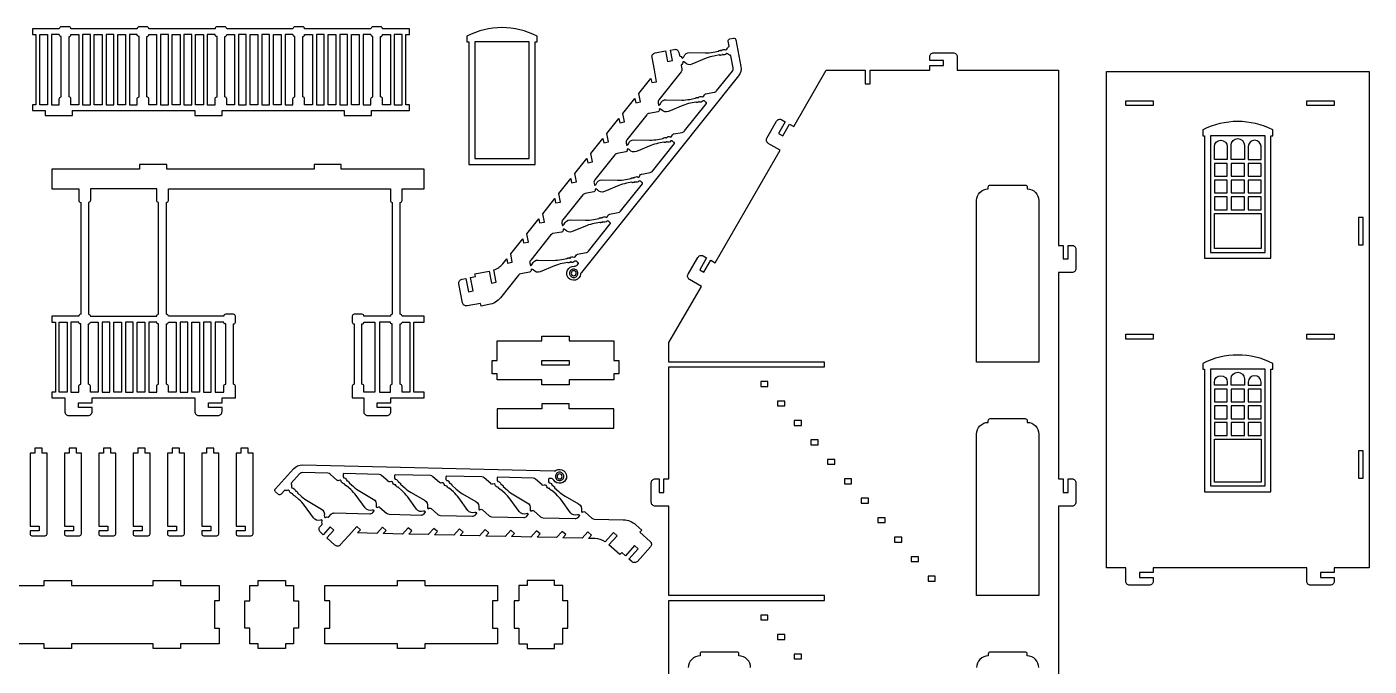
# Model space of a CAD drawing. Extents: x 17 to 190, y -51 to 100.
# Drawn here: x 121.5 to 190.4, y 67.4 to 100.3 of the extents above; entities that cross this region are included whole.
import ezdxf

# ---------------------------------------------------------------- set-up
doc = ezdxf.new("R2010")
doc.units = 0
doc.header["$MEASUREMENT"] = 0
doc.layers.add('LAYER1', color=18, linetype='CONTINUOUS')

msp = doc.modelspace()

# ---------------------------------------------------------------- linework, layer by layer
at = {"layer": 'LAYER1'}
for points in [[(130.133, 95.989), (130.133, 95.739), (131.533, 95.739), (131.533, 95.989), (137.806, 95.989), (137.806, 95.739), (139.206, 95.739), (139.206, 95.989), (141.156, 95.989), (141.156, 96.289), (140.975, 96.289), (140.975, 99.889), (141.156, 99.889), (141.156, 100.189), (139.775, 100.189, 0.414214), (139.675, 100.289), (139.275, 100.289, 0.414214), (139.175, 100.189), (135.775, 100.189, 0.414214), (135.675, 100.289), (135.275, 100.289, 0.414214), (135.175, 100.189), (131.775, 100.189, 0.414214), (131.675, 100.289), (131.275, 100.289, 0.414214), (131.175, 100.189), (127.775, 100.189, 0.414214), (127.675, 100.289), (127.275, 100.289, 0.414214), (127.175, 100.189), (123.775, 100.189, 0.414214), (123.675, 100.289), (123.275, 100.289, 0.414214), (123.175, 100.189), (121.795, 100.189), (121.795, 99.889), (121.975, 99.889), (121.975, 96.289), (121.795, 96.289), (121.795, 95.989), (122.459, 95.989), (122.459, 95.739), (123.859, 95.739), (123.859, 95.989)], [(144.206, 99.517), (144.206, 93.217), (147.606, 93.217), (147.606, 99.517), (147.706, 99.517), (147.706, 99.817, 0.238913), (144.106, 99.817), (144.106, 99.517)], [(123.275, 96.689), (123.275, 99.789, -0.414214), (123.175, 99.889), (122.775, 99.889), (122.775, 96.289), (123.175, 96.289), (123.175, 96.589, -0.414214)], [(123.675, 96.689), (123.675, 99.789, 0.414214), (123.775, 99.889), (124.175, 99.889), (124.175, 96.289), (123.775, 96.289), (123.775, 96.589, 0.414214)], [(127.175, 96.289), (127.175, 96.589, -0.414214), (127.275, 96.689), (127.275, 99.789, -0.414214), (127.175, 99.889), (126.775, 99.889), (126.775, 96.289)], [(127.775, 96.289), (127.775, 96.589, 0.414214), (127.675, 96.689), (127.675, 99.789, 0.414214), (127.775, 99.889), (128.175, 99.889), (128.175, 96.289)], [(131.275, 96.689), (131.275, 99.789, -0.414214), (131.175, 99.889), (130.775, 99.889), (130.775, 96.289), (131.175, 96.289), (131.175, 96.589, -0.414214)], [(131.675, 96.689), (131.675, 99.789, 0.414214), (131.775, 99.889), (132.175, 99.889), (132.175, 96.289), (131.775, 96.289), (131.775, 96.589, 0.414214)], [(135.175, 96.289), (135.175, 96.589, -0.414214), (135.275, 96.689), (135.275, 99.789, -0.414214), (135.175, 99.889), (134.775, 99.889), (134.775, 96.289)], [(135.775, 96.289), (135.775, 96.589, 0.414214), (135.675, 96.689), (135.675, 99.789, 0.414214), (135.775, 99.889), (136.175, 99.889), (136.175, 96.289)], [(139.275, 96.689), (139.275, 99.789, -0.414214), (139.175, 99.889), (138.775, 99.889), (138.775, 96.289), (139.175, 96.289), (139.175, 96.589, -0.414214)], [(139.675, 96.689), (139.675, 99.789, 0.414214), (139.775, 99.889), (140.175, 99.889), (140.175, 96.289), (139.775, 96.289), (139.775, 96.589, 0.414214)], [(145.253, 87.736), (145.369, 87.121), (145.615, 87.167), (145.496, 87.794, 0.140614), (145.946, 88.113), (146.151, 88.369), (146.192, 88.151), (146.438, 88.197), (146.356, 88.627), (146.974, 89.399), (147.015, 89.181), (147.261, 89.227), (147.18, 89.657), (147.797, 90.429), (147.838, 90.211), (148.084, 90.257), (148.003, 90.687), (148.62, 91.459), (148.661, 91.241), (148.907, 91.287), (148.826, 91.716), (149.443, 92.489), (149.484, 92.27), (149.73, 92.317), (149.649, 92.746), (150.266, 93.519), (150.307, 93.3), (150.553, 93.347), (150.472, 93.776), (151.089, 94.549), (151.13, 94.33), (151.376, 94.377), (151.295, 94.806), (151.912, 95.578), (151.953, 95.36), (152.199, 95.407), (152.118, 95.836), (152.735, 96.608), (152.776, 96.39), (153.022, 96.436), (152.941, 96.866), (153.558, 97.638), (153.599, 97.42), (153.845, 97.466), (153.73, 98.076), (153.61, 98.712, -0.414214), (153.769, 98.945), (154.309, 99.048), (154.41, 98.516), (154.655, 98.562), (154.555, 99.094), (154.751, 99.131, -0.414214), (154.985, 98.972), (155.014, 98.82, 0.352171), (155.052, 98.788, -0.352171), (155.147, 98.706), (155.152, 98.684), (155.168, 98.687, 0.272519), (155.244, 98.754, -0.328849), (155.547, 98.968), (156.342, 98.952, 0.051698), (156.753, 98.986), (157.034, 99.039, 0.366837), (157.042, 99.049, -0.600564), (157.076, 99.068, 0.39765), (157.089, 99.071, -0.39765), (157.119, 99.077, 0.39765), (157.132, 99.079, -0.594353), (157.17, 99.074, 0.584261), (157.188, 99.072, -0.375636), (157.396, 99.113, 0.187098), (157.41, 99.111, 0.294683), (157.486, 99.188, -0.244569), (157.545, 99.259, 0.352171), (157.569, 99.303), (157.521, 99.553, -0.414214), (157.601, 99.67), (157.798, 99.707, -0.414214), (157.914, 99.627), (158.174, 98.251, -0.21865), (158.054, 97.765), (149.987, 87.671, 0.134714), (149.945, 87.574, -0.655406), (149.31, 87.397, -0.655406), (149.613, 87.982, 0.245805), (149.783, 88.057), (149.823, 88.107, 0.507332), (149.806, 88.169, -0.156752), (149.759, 88.208, 0.294683), (149.659, 88.251, 0.187098), (149.647, 88.244, -0.375636), (149.438, 88.206, 0.584261), (149.423, 88.198, -0.594353), (149.389, 88.179, 0.39765), (149.376, 88.177, -0.39765), (149.346, 88.171, 0.39765), (149.333, 88.169, -0.600564), (149.294, 88.174, 0.366837), (149.283, 88.18), (149.002, 88.127, 0.051698), (148.607, 88.009), (147.873, 87.704, -0.328849), (147.513, 87.793, 0.272519), (147.417, 87.828), (147.401, 87.824), (147.405, 87.802, -0.414214), (147.325, 87.685), (146.878, 87.6, 0.179323), (146.759, 87.529), (145.833, 86.37, -0.179323), (145.238, 86.012), (144.83, 85.935), (144.803, 86.078), (144.115, 85.948, -0.414214), (143.881, 86.107), (143.696, 87.09, -0.414214), (143.855, 87.324), (144.052, 87.361), (144.182, 86.673), (144.427, 86.719), (144.297, 87.407), (144.543, 87.454), (144.516, 87.597)], [(157.628, 98.825, -0.251154), (157.546, 98.87, 0.294683), (157.447, 98.914, 0.187098), (157.435, 98.907, -0.375636), (157.226, 98.869, 0.584261), (157.211, 98.86, -0.594353), (157.177, 98.842, 0.39765), (157.164, 98.839, -0.39765), (157.134, 98.834, 0.39765), (157.121, 98.831, -0.600564), (157.082, 98.836, 0.366837), (157.071, 98.843), (156.79, 98.79, 0.051698), (156.395, 98.672), (155.66, 98.367, -0.328849), (155.301, 98.456, 0.272519), (155.205, 98.49), (155.189, 98.487), (155.193, 98.464, -0.352171), (155.134, 98.354, 0.352171), (155.11, 98.31), (155.144, 98.132, -0.21865), (155.104, 97.97), (153.965, 96.545, 0.21865), (153.925, 96.383), (153.948, 96.26), (153.964, 96.263, 0.272519), (154.041, 96.33, -0.328849), (154.343, 96.544), (155.138, 96.528, 0.051698), (155.549, 96.563), (155.83, 96.616, 0.366837), (155.838, 96.626, -0.600564), (155.872, 96.645, 0.39765), (155.886, 96.647, -0.39765), (155.915, 96.653, 0.39765), (155.929, 96.656, -0.594353), (155.967, 96.651, 0.584261), (155.984, 96.648, -0.375636), (156.192, 96.689, 0.187098), (156.206, 96.687, 0.294683), (156.283, 96.764, -0.302722), (156.362, 96.842), (156.372, 96.843), (156.809, 96.926, 0.179323), (156.928, 96.998), (157.741, 98.015, 0.21865), (157.781, 98.177), (157.665, 98.793, 0.352171)], [(190.433, 97.988), (190.433, 72.493), (188.633, 72.493), (188.633, 72.243), (187.933, 72.243), (187.933, 71.993), (188.633, 71.993), (188.633, 71.793, -0.414214), (188.433, 71.593), (187.433, 71.593, -0.414214), (187.233, 71.793), (187.233, 72.493), (179.339, 72.493), (179.339, 72.243), (178.639, 72.243), (178.639, 71.993), (179.339, 71.993), (179.339, 71.793, -0.414214), (179.139, 71.593), (178.139, 71.593, -0.414214), (177.939, 71.793), (177.939, 72.493), (176.939, 72.493), (176.939, 97.988)], [(154.192, 94.566, -0.600564), (154.226, 94.585, 0.39765), (154.24, 94.588, -0.39765), (154.269, 94.593, 0.39765), (154.283, 94.596, -0.594353), (154.321, 94.591, 0.584261), (154.338, 94.588, -0.375636), (154.546, 94.629, 0.187098), (154.56, 94.627, 0.294683), (154.637, 94.704, -0.302722), (154.716, 94.782), (154.726, 94.784), (155.163, 94.866, 0.179323), (155.282, 94.938), (156.407, 96.346, 0.507332), (156.39, 96.408, -0.156752), (156.343, 96.447, 0.294683), (156.244, 96.49, 0.187098), (156.231, 96.483, -0.375636), (156.022, 96.445, 0.584261), (156.007, 96.437, -0.594353), (155.974, 96.418, 0.39765), (155.96, 96.416, -0.39765), (155.93, 96.41, 0.39765), (155.917, 96.408, -0.600564), (155.879, 96.413, 0.366837), (155.867, 96.419), (155.586, 96.366, 0.051698), (155.191, 96.248), (154.457, 95.943, -0.328849), (154.097, 96.032, 0.272519), (154.002, 96.067), (153.985, 96.064), (153.989, 96.041, -0.414214), (153.91, 95.924), (153.463, 95.84, 0.179323), (153.343, 95.768), (152.319, 94.486, 0.21865), (152.279, 94.324), (152.302, 94.2), (152.318, 94.203, 0.272519), (152.395, 94.27, -0.328849), (152.697, 94.484), (153.492, 94.469, 0.051698), (153.903, 94.503), (154.184, 94.556, 0.366837)], [(181.986, 94.693), (181.986, 88.393), (185.386, 88.393), (185.386, 94.693), (185.486, 94.693), (185.486, 94.993, 0.238913), (181.886, 94.993), (181.886, 94.693)], [(151.846, 92.409, 0.051698), (152.257, 92.443), (152.538, 92.496, 0.366837), (152.546, 92.506, -0.600564), (152.58, 92.525, 0.39765), (152.593, 92.528, -0.39765), (152.623, 92.533, 0.39765), (152.637, 92.536, -0.594353), (152.675, 92.531, 0.584261), (152.692, 92.529, -0.375636), (152.9, 92.57, 0.187098), (152.914, 92.567, 0.294683), (152.991, 92.644, -0.302722), (153.07, 92.722), (153.08, 92.724), (153.517, 92.807, 0.179323), (153.636, 92.878), (154.761, 94.286, 0.507332), (154.744, 94.348, -0.156752), (154.697, 94.387, 0.294683), (154.597, 94.431, 0.187098), (154.585, 94.423, -0.375636), (154.376, 94.386, 0.584261), (154.361, 94.377, -0.594353), (154.327, 94.359, 0.39765), (154.314, 94.356, -0.39765), (154.284, 94.35, 0.39765), (154.271, 94.348, -0.600564), (154.233, 94.353, 0.366837), (154.221, 94.36), (153.94, 94.306, 0.051698), (153.545, 94.188), (152.811, 93.884, -0.328849), (152.451, 93.973, 0.272519), (152.355, 94.007), (152.339, 94.004), (152.343, 93.981, -0.414214), (152.264, 93.864), (151.816, 93.78, 0.179323), (151.697, 93.708), (150.673, 92.426, 0.21865), (150.632, 92.264), (150.656, 92.141), (150.672, 92.144, 0.272519), (150.749, 92.21, -0.328849), (151.051, 92.424)], [(183.146, 94.131), (183.146, 93.471), (182.486, 93.471), (182.486, 94.131, -1)], [(183.346, 93.471), (183.346, 94.203, -1), (184.026, 94.203), (184.026, 93.471)], [(184.226, 94.131), (184.226, 93.471), (184.886, 93.471), (184.886, 94.131, 1)], [(140.206, 81.219), (141.906, 81.219), (141.906, 81.519), (141.376, 81.519), (141.376, 85.119), (141.906, 85.119), (141.906, 85.419), (140.776, 85.419, 0.414214), (140.676, 85.519), (140.676, 91.269, 0.414214), (140.776, 91.369), (140.776, 91.969), (141.906, 91.969), (141.906, 92.969), (137.655, 92.969), (137.655, 93.219), (136.255, 93.219), (136.255, 92.969), (128.696, 92.969), (128.696, 93.219), (127.296, 93.219), (127.296, 92.969), (122.795, 92.969), (122.795, 91.969), (124.176, 91.969), (124.176, 91.369, 0.414214), (124.276, 91.269), (124.276, 85.519, 0.414214), (124.176, 85.419), (122.795, 85.419), (122.795, 85.119), (122.976, 85.119), (122.976, 81.519), (122.795, 81.519), (122.795, 81.219), (123.46, 81.219), (123.46, 80.519, 0.414214), (123.66, 80.319), (124.66, 80.319, 0.414214), (124.86, 80.519), (124.86, 80.719), (124.16, 80.719), (124.16, 80.969), (124.86, 80.969), (124.86, 81.219), (130.133, 81.219), (130.133, 80.519, 0.414214), (130.333, 80.319), (131.333, 80.319, 0.414214), (131.533, 80.519), (131.533, 80.719), (130.833, 80.719), (130.833, 80.969), (131.533, 80.969), (131.533, 81.219), (132.219, 81.219), (132.219, 81.819, 0.414214), (132.119, 81.919), (132.119, 85.019, 0.414214), (132.219, 85.119), (132.219, 85.419, 0.414214), (132.119, 85.519), (131.719, 85.519, 0.414214), (131.619, 85.419), (128.776, 85.419, 0.414214), (128.676, 85.519), (128.676, 91.269, 0.414214), (128.776, 91.369), (128.776, 91.969), (140.176, 91.969), (140.176, 91.369, 0.414214), (140.276, 91.269), (140.276, 85.519, 0.414214), (140.176, 85.419), (138.819, 85.419, 0.414214), (138.719, 85.519), (138.319, 85.519, 0.414214), (138.219, 85.419), (138.219, 85.119, 0.414214), (138.319, 85.019), (138.319, 81.919, 0.414214), (138.219, 81.819), (138.219, 81.219), (138.806, 81.219), (138.806, 80.519, 0.414214), (139.006, 80.319), (140.006, 80.319, 0.414214), (140.206, 80.519), (140.206, 80.719), (139.506, 80.719), (139.506, 80.969), (140.206, 80.969)], [(150.611, 90.383), (150.892, 90.437, 0.366837), (150.9, 90.447, -0.600564), (150.934, 90.466, 0.39765), (150.947, 90.468, -0.39765), (150.977, 90.474, 0.39765), (150.99, 90.476, -0.594353), (151.029, 90.471, 0.584261), (151.046, 90.469, -0.375636), (151.254, 90.51, 0.187098), (151.268, 90.508, 0.294683), (151.345, 90.585, -0.302722), (151.424, 90.662), (151.434, 90.664), (151.871, 90.747, 0.179323), (151.99, 90.818), (153.115, 92.226, 0.507332), (153.098, 92.289, -0.156752), (153.051, 92.327, 0.294683), (152.951, 92.371, 0.187098), (152.939, 92.364, -0.375636), (152.73, 92.326, 0.584261), (152.715, 92.317, -0.594353), (152.681, 92.299, 0.39765), (152.668, 92.296, -0.39765), (152.638, 92.291, 0.39765), (152.625, 92.288, -0.600564), (152.586, 92.293, 0.366837), (152.575, 92.3), (152.294, 92.247, 0.051698), (151.899, 92.129), (151.165, 91.824, -0.328849), (150.805, 91.913, 0.272519), (150.709, 91.947), (150.693, 91.944), (150.697, 91.921, -0.414214), (150.618, 91.805), (150.17, 91.72, 0.179323), (150.051, 91.648), (149.027, 90.366, 0.21865), (148.986, 90.204), (149.01, 90.081), (149.026, 90.084, 0.272519), (149.103, 90.151, -0.328849), (149.405, 90.365), (150.2, 90.349, 0.051698)], [(124.676, 85.519, -0.414214), (124.776, 85.419), (128.176, 85.419, -0.414214), (128.276, 85.519), (128.276, 91.269, -0.414214), (128.176, 91.369), (128.176, 91.969), (124.776, 91.969), (124.776, 91.369, -0.414214), (124.676, 91.269)], [(173.475, 91.359), (173.475, 83.059), (170.275, 83.059), (170.275, 91.359, -0.414214), (170.875, 91.959), (170.875, 92.059, -0.414214), (170.975, 92.159), (172.775, 92.159, -0.414214), (172.875, 92.059), (172.875, 91.959, -0.414214)], [(149.246, 88.377, 0.366837), (149.254, 88.387, -0.600564), (149.288, 88.406, 0.39765), (149.301, 88.408, -0.39765), (149.331, 88.414, 0.39765), (149.344, 88.416, -0.594353), (149.383, 88.412, 0.584261), (149.4, 88.409, -0.375636), (149.608, 88.45, 0.187098), (149.622, 88.448, 0.294683), (149.699, 88.525, -0.302722), (149.778, 88.603), (149.788, 88.604), (150.225, 88.687, 0.179323), (150.344, 88.759), (151.469, 90.167, 0.507332), (151.452, 90.229, -0.156752), (151.405, 90.267, 0.294683), (151.305, 90.311, 0.187098), (151.293, 90.304, -0.375636), (151.084, 90.266, 0.584261), (151.069, 90.258, -0.594353), (151.035, 90.239, 0.39765), (151.022, 90.236, -0.39765), (150.992, 90.231, 0.39765), (150.979, 90.228, -0.600564), (150.94, 90.234, 0.366837), (150.929, 90.24), (150.648, 90.187, 0.051698), (150.253, 90.069), (149.519, 89.764, -0.328849), (149.159, 89.853, 0.272519), (149.063, 89.887), (149.047, 89.884), (149.051, 89.862, -0.414214), (148.971, 89.745), (148.524, 89.66, 0.179323), (148.405, 89.589), (147.381, 88.306, 0.21865), (147.34, 88.144), (147.364, 88.021), (147.38, 88.024, 0.272519), (147.456, 88.091, -0.328849), (147.759, 88.305), (148.554, 88.289, 0.051698), (148.965, 88.324)], [(149.589, 87.84, 0.414214), (149.373, 87.624, 0.414214), (149.589, 87.407, 0.414214), (149.806, 87.624, 0.414214)], [(149.589, 87.753, 0.414214), (149.46, 87.624, 0.414214), (149.589, 87.494, 0.414214), (149.719, 87.624, 0.414214)], [(124.276, 81.919), (124.276, 85.019, -0.414214), (124.176, 85.119), (123.776, 85.119), (123.776, 81.519), (124.176, 81.519), (124.176, 81.819, -0.414214)], [(124.676, 81.919), (124.676, 85.019, 0.414214), (124.776, 85.119), (125.176, 85.119), (125.176, 81.519), (124.776, 81.519), (124.776, 81.819, 0.414214)], [(128.176, 81.519), (128.176, 81.819, -0.414214), (128.276, 81.919), (128.276, 85.019, -0.414214), (128.176, 85.119), (127.776, 85.119), (127.776, 81.519)], [(128.776, 81.519), (128.776, 81.819, 0.414214), (128.676, 81.919), (128.676, 85.019, 0.414214), (128.776, 85.119), (129.176, 85.119), (129.176, 81.519)], [(131.719, 81.919), (131.719, 85.019, -0.414214), (131.619, 85.119), (131.176, 85.119), (131.176, 81.519), (131.619, 81.519), (131.619, 81.819, -0.414214)], [(138.819, 81.519), (138.819, 81.819, 0.414214), (138.719, 81.919), (138.719, 85.019, 0.414214), (138.819, 85.119), (139.376, 85.119), (139.376, 81.519)], [(140.276, 81.919), (140.276, 85.019, -0.414214), (140.176, 85.119), (139.619, 85.119), (139.619, 81.519), (140.176, 81.519), (140.176, 81.819, -0.414214)], [(140.676, 81.919), (140.676, 85.019, 0.414214), (140.776, 85.119), (141.176, 85.119), (141.176, 81.519), (140.776, 81.519), (140.776, 81.819, 0.414214)], [(181.986, 82.693), (181.986, 76.393), (185.386, 76.393), (185.386, 82.693), (185.486, 82.693), (185.486, 82.993, 0.238913), (181.886, 82.993), (181.886, 82.693)], [(183.146, 82.031), (183.146, 81.871), (182.486, 81.871), (182.486, 82.031, -1)], [(183.346, 81.871), (183.346, 82.203, -1), (184.026, 82.203), (184.026, 81.871)], [(184.226, 82.031), (184.226, 81.871), (184.886, 81.871), (184.886, 82.031, 1)], [(173.475, 79.359), (173.475, 71.059), (170.275, 71.059), (170.275, 79.359, -0.414214), (170.875, 79.959), (170.875, 80.059, -0.414214), (170.975, 80.159), (172.775, 80.159, -0.414214), (172.875, 80.059), (172.875, 79.959, -0.414214)], [(121.673, 78.386), (121.673, 74.636), (122.146, 74.636), (122.146, 74.386), (121.673, 74.386), (121.673, 74.236, 0.414214), (121.773, 74.136), (122.446, 74.136, 0.414214), (122.546, 74.236), (122.546, 78.386), (122.296, 78.386), (122.296, 78.636), (121.923, 78.636), (121.923, 78.386)], [(123.436, 78.386), (123.436, 74.636), (123.909, 74.636), (123.909, 74.386), (123.436, 74.386), (123.436, 74.236, 0.414214), (123.536, 74.136), (124.209, 74.136, 0.414214), (124.309, 74.236), (124.309, 78.386), (124.059, 78.386), (124.059, 78.636), (123.686, 78.636), (123.686, 78.386)], [(125.199, 78.386), (125.199, 74.636), (125.673, 74.636), (125.673, 74.386), (125.199, 74.386), (125.199, 74.236, 0.414214), (125.299, 74.136), (125.973, 74.136, 0.414214), (126.073, 74.236), (126.073, 78.386), (125.823, 78.386), (125.823, 78.636), (125.449, 78.636), (125.449, 78.386)], [(126.962, 78.386), (126.962, 74.636), (127.436, 74.636), (127.436, 74.386), (126.962, 74.386), (126.962, 74.236, 0.414214), (127.062, 74.136), (127.736, 74.136, 0.414214), (127.836, 74.236), (127.836, 78.386), (127.586, 78.386), (127.586, 78.636), (127.212, 78.636), (127.212, 78.386)], [(128.725, 78.386), (128.725, 74.636), (129.199, 74.636), (129.199, 74.386), (128.725, 74.386), (128.725, 74.236, 0.414214), (128.825, 74.136), (129.499, 74.136, 0.414214), (129.599, 74.236), (129.599, 78.386), (129.349, 78.386), (129.349, 78.636), (128.975, 78.636), (128.975, 78.386)], [(130.488, 78.386), (130.488, 74.636), (130.962, 74.636), (130.962, 74.386), (130.488, 74.386), (130.488, 74.236, 0.414214), (130.588, 74.136), (131.262, 74.136, 0.414214), (131.362, 74.236), (131.362, 78.386), (131.112, 78.386), (131.112, 78.636), (130.738, 78.636), (130.738, 78.386)], [(132.252, 78.386), (132.252, 74.636), (132.725, 74.636), (132.725, 74.386), (132.252, 74.386), (132.252, 74.236, 0.414214), (132.352, 74.136), (133.025, 74.136, 0.414214), (133.125, 74.236), (133.125, 78.386), (132.875, 78.386), (132.875, 78.636), (132.502, 78.636), (132.502, 78.386)], [(151.401, 73.669), (151.82, 74.134), (151.634, 74.301), (151.208, 73.827, 0.140614), (150.681, 73.992), (150.353, 74), (150.502, 74.165), (150.316, 74.332), (150.024, 74.007), (149.035, 74.031), (149.184, 74.196), (148.998, 74.363), (148.706, 74.038), (147.717, 74.061), (147.866, 74.227), (147.68, 74.394), (147.388, 74.069), (146.399, 74.092), (146.548, 74.257), (146.362, 74.425), (146.07, 74.1), (145.081, 74.123), (145.23, 74.288), (145.044, 74.456), (144.752, 74.131), (143.763, 74.154), (143.912, 74.319), (143.726, 74.487), (143.434, 74.162), (142.445, 74.185), (142.594, 74.35), (142.408, 74.517), (142.116, 74.193), (141.127, 74.216), (141.276, 74.381), (141.09, 74.548), (140.798, 74.224), (139.809, 74.247), (139.958, 74.412), (139.772, 74.579), (139.48, 74.255), (138.491, 74.278), (138.64, 74.443), (138.454, 74.61), (138.039, 74.149), (137.606, 73.668, -0.414214), (137.324, 73.654), (136.915, 74.022), (137.277, 74.424), (137.091, 74.591), (136.729, 74.189), (136.581, 74.323, -0.414214), (136.566, 74.605), (136.669, 74.72, 0.352171), (136.672, 74.77, -0.352171), (136.679, 74.895), (136.694, 74.912), (136.682, 74.923, 0.272519), (136.582, 74.944, -0.328849), (136.229, 75.055), (135.76, 75.697, 0.051698), (135.484, 76.003), (135.271, 76.194, 0.366837), (135.258, 76.195, -0.600564), (135.222, 76.21, 0.39765), (135.212, 76.219, -0.39765), (135.19, 76.239, 0.39765), (135.18, 76.249, -0.594353), (135.16, 76.282, 0.584261), (135.152, 76.297, -0.375636), (134.993, 76.438, 0.187098), (134.986, 76.45, 0.294683), (134.879, 76.465, -0.244569), (134.787, 76.468, 0.352171), (134.737, 76.46), (134.567, 76.271, -0.414214), (134.426, 76.264), (134.277, 76.397, -0.414214), (134.27, 76.539), (135.207, 77.579, -0.21865), (135.667, 77.778), (148.585, 77.475, 0.134714), (148.687, 77.5, -0.655406), (149.213, 77.102, -0.655406), (148.563, 76.989, 0.245805), (148.401, 77.079), (148.337, 77.08, 0.507332), (148.298, 77.029, -0.156752), (148.296, 76.968, 0.294683), (148.322, 76.863, 0.187098), (148.335, 76.857, -0.375636), (148.491, 76.714, 0.584261), (148.507, 76.707, -0.594353), (148.542, 76.691, 0.39765), (148.553, 76.682, -0.39765), (148.575, 76.662, 0.39765), (148.585, 76.653, -0.600564), (148.604, 76.619, 0.366837), (148.606, 76.606), (148.819, 76.415, 0.051698), (149.152, 76.172), (149.839, 75.772, -0.328849), (149.986, 75.432, 0.272519), (150.017, 75.336), (150.029, 75.324), (150.045, 75.341, -0.414214), (150.186, 75.349), (150.524, 75.044, 0.179323), (150.653, 74.993), (152.136, 74.958, -0.179323), (152.782, 74.701), (153.09, 74.424), (152.993, 74.315), (153.513, 73.847, -0.414214), (153.528, 73.564), (152.858, 72.821, -0.414214), (152.576, 72.807), (152.427, 72.94), (152.896, 73.461), (152.71, 73.628), (152.242, 73.108), (152.056, 73.275), (151.958, 73.167)], [(135.081, 76.797, -0.251154), (135.095, 76.705, 0.294683), (135.12, 76.599, 0.187098), (135.134, 76.594, -0.375636), (135.29, 76.45, 0.584261), (135.306, 76.444, -0.594353), (135.341, 76.428, 0.39765), (135.351, 76.419, -0.39765), (135.374, 76.399, 0.39765), (135.384, 76.389, -0.600564), (135.403, 76.356, 0.366837), (135.405, 76.343), (135.617, 76.151, 0.051698), (135.951, 75.908), (136.638, 75.509, -0.328849), (136.785, 75.169, 0.272519), (136.816, 75.072), (136.828, 75.061), (136.844, 75.078, -0.352171), (136.967, 75.098, 0.352171), (137.017, 75.106), (137.138, 75.24, -0.21865), (137.291, 75.306), (139.114, 75.263, 0.21865), (139.268, 75.329), (139.352, 75.423), (139.339, 75.434, 0.272519), (139.24, 75.454, -0.328849), (138.886, 75.565), (138.417, 76.207, 0.051698), (138.141, 76.513), (137.928, 76.705, 0.366837), (137.915, 76.705, -0.600564), (137.88, 76.721, 0.39765), (137.87, 76.73, -0.39765), (137.847, 76.75, 0.39765), (137.837, 76.759, -0.594353), (137.818, 76.793, 0.584261), (137.809, 76.808, -0.375636), (137.651, 76.948, 0.187098), (137.644, 76.961, 0.294683), (137.536, 76.975, -0.302722), (137.426, 76.991), (137.419, 76.998), (137.088, 77.296, 0.179323), (136.959, 77.347), (135.657, 77.378, 0.21865), (135.504, 77.312), (135.085, 76.846, 0.352171)], [(140.551, 76.643, -0.600564), (140.516, 76.659, 0.39765), (140.506, 76.668, -0.39765), (140.483, 76.688, 0.39765), (140.473, 76.697, -0.594353), (140.454, 76.731, 0.584261), (140.445, 76.746, -0.375636), (140.287, 76.887, 0.187098), (140.28, 76.899, 0.294683), (140.172, 76.913, -0.302722), (140.062, 76.929), (140.055, 76.936), (139.724, 77.234, 0.179323), (139.595, 77.285), (137.793, 77.328, 0.507332), (137.754, 77.276, -0.156752), (137.752, 77.215, 0.294683), (137.778, 77.11, 0.187098), (137.791, 77.104, -0.375636), (137.947, 76.961, 0.584261), (137.963, 76.954, -0.594353), (137.999, 76.939, 0.39765), (138.009, 76.929, -0.39765), (138.031, 76.909, 0.39765), (138.041, 76.9, -0.600564), (138.06, 76.866, 0.366837), (138.062, 76.853), (138.275, 76.662, 0.051698), (138.608, 76.419), (139.295, 76.02, -0.328849), (139.443, 75.679, 0.272519), (139.473, 75.583), (139.485, 75.571), (139.501, 75.589, -0.414214), (139.642, 75.596), (139.98, 75.291, 0.179323), (140.109, 75.24), (141.75, 75.202, 0.21865), (141.904, 75.268), (141.988, 75.361), (141.975, 75.372, 0.272519), (141.876, 75.393, -0.328849), (141.522, 75.504), (141.053, 76.145, 0.051698), (140.777, 76.452), (140.564, 76.643, 0.366837)], [(143.689, 76.084, 0.051698), (143.413, 76.39), (143.2, 76.581, 0.366837), (143.187, 76.582, -0.600564), (143.152, 76.597, 0.39765), (143.142, 76.606, -0.39765), (143.119, 76.626, 0.39765), (143.109, 76.636, -0.594353), (143.09, 76.669, 0.584261), (143.081, 76.684, -0.375636), (142.923, 76.825, 0.187098), (142.916, 76.837, 0.294683), (142.808, 76.852, -0.302722), (142.698, 76.868), (142.691, 76.874), (142.36, 77.172, 0.179323), (142.231, 77.224), (140.429, 77.266, 0.507332), (140.39, 77.215, -0.156752), (140.388, 77.153, 0.294683), (140.414, 77.048, 0.187098), (140.427, 77.042, -0.375636), (140.583, 76.899, 0.584261), (140.599, 76.892, -0.594353), (140.635, 76.877, 0.39765), (140.645, 76.868, -0.39765), (140.667, 76.847, 0.39765), (140.677, 76.838, -0.600564), (140.696, 76.805, 0.366837), (140.698, 76.792), (140.911, 76.6, 0.051698), (141.244, 76.357), (141.931, 75.958, -0.328849), (142.078, 75.618, 0.272519), (142.109, 75.521), (142.121, 75.51), (142.137, 75.527, -0.414214), (142.278, 75.534), (142.616, 75.23, 0.179323), (142.745, 75.178), (144.386, 75.14, 0.21865), (144.539, 75.206), (144.624, 75.299), (144.611, 75.31, 0.272519), (144.512, 75.331, -0.328849), (144.158, 75.442)], [(146.049, 76.328), (145.836, 76.519, 0.366837), (145.823, 76.52, -0.600564), (145.788, 76.535, 0.39765), (145.778, 76.544, -0.39765), (145.755, 76.565, 0.39765), (145.745, 76.574, -0.594353), (145.726, 76.607, 0.584261), (145.717, 76.622, -0.375636), (145.559, 76.763, 0.187098), (145.552, 76.776, 0.294683), (145.444, 76.79, -0.302722), (145.334, 76.806), (145.327, 76.813), (144.996, 77.11, 0.179323), (144.867, 77.162), (143.065, 77.204, 0.507332), (143.026, 77.153, -0.156752), (143.024, 77.092, 0.294683), (143.05, 76.986, 0.187098), (143.063, 76.981, -0.375636), (143.219, 76.837, 0.584261), (143.235, 76.831, -0.594353), (143.271, 76.815, 0.39765), (143.281, 76.806, -0.39765), (143.303, 76.786, 0.39765), (143.313, 76.776, -0.600564), (143.332, 76.743, 0.366837), (143.334, 76.73), (143.547, 76.538, 0.051698), (143.88, 76.295), (144.567, 75.896, -0.328849), (144.714, 75.556, 0.272519), (144.745, 75.459), (144.757, 75.448), (144.773, 75.465, -0.414214), (144.914, 75.472), (145.252, 75.168, 0.179323), (145.381, 75.116), (147.022, 75.078, 0.21865), (147.175, 75.144), (147.26, 75.237), (147.247, 75.249, 0.272519), (147.148, 75.269, -0.328849), (146.794, 75.38), (146.325, 76.022, 0.051698)], [(148.863, 77.404, 0.414214), (148.647, 77.187, 0.414214), (148.863, 76.97, 0.414214), (149.08, 77.187, 0.414214)], [(148.863, 77.316, 0.414214), (148.734, 77.187, 0.414214), (148.863, 77.058, 0.414214), (148.993, 77.187, 0.414214)], [(148.472, 76.458, 0.366837), (148.459, 76.458, -0.600564), (148.424, 76.473, 0.39765), (148.413, 76.483, -0.39765), (148.391, 76.503, 0.39765), (148.381, 76.512, -0.594353), (148.362, 76.545, 0.584261), (148.353, 76.561, -0.375636), (148.195, 76.701, 0.187098), (148.188, 76.714, 0.294683), (148.08, 76.728, -0.302722), (147.97, 76.744), (147.963, 76.751), (147.632, 77.049, 0.179323), (147.503, 77.1), (145.701, 77.142, 0.507332), (145.662, 77.091, -0.156752), (145.66, 77.03, 0.294683), (145.686, 76.924, 0.187098), (145.699, 76.919, -0.375636), (145.855, 76.776, 0.584261), (145.871, 76.769, -0.594353), (145.906, 76.753, 0.39765), (145.917, 76.744, -0.39765), (145.939, 76.724, 0.39765), (145.949, 76.715, -0.600564), (145.968, 76.681, 0.366837), (145.97, 76.668), (146.183, 76.477, 0.051698), (146.516, 76.234), (147.203, 75.834, -0.328849), (147.35, 75.494, 0.272519), (147.381, 75.397), (147.393, 75.386), (147.409, 75.403, -0.414214), (147.55, 75.411), (147.888, 75.106, 0.179323), (148.017, 75.055), (149.658, 75.016, 0.21865), (149.811, 75.082), (149.896, 75.176), (149.883, 75.187, 0.272519), (149.784, 75.207, -0.328849), (149.43, 75.318), (148.961, 75.96, 0.051698), (148.685, 76.266)]]:
    msp.add_lwpolyline(points, format="xyb", close=True, dxfattribs=at)
for points in [[(122.175, 96.289), (122.175, 99.889), (122.575, 99.889), (122.575, 96.289)], [(124.775, 96.289), (124.775, 99.889), (124.375, 99.889), (124.375, 96.289)], [(125.375, 99.889), (125.375, 96.289), (124.975, 96.289), (124.975, 99.889)], [(125.975, 96.289), (125.975, 99.889), (125.575, 99.889), (125.575, 96.289)], [(126.575, 99.889), (126.575, 96.289), (126.175, 96.289), (126.175, 99.889)], [(128.375, 99.889), (128.375, 96.289), (128.775, 96.289), (128.775, 99.889)], [(128.975, 96.289), (128.975, 99.889), (129.375, 99.889), (129.375, 96.289)], [(129.575, 99.889), (129.575, 96.289), (129.975, 96.289), (129.975, 99.889)], [(130.175, 96.289), (130.175, 99.889), (130.575, 99.889), (130.575, 96.289)], [(132.775, 96.289), (132.775, 99.889), (132.375, 99.889), (132.375, 96.289)], [(133.375, 99.889), (133.375, 96.289), (132.975, 96.289), (132.975, 99.889)], [(133.975, 96.289), (133.975, 99.889), (133.575, 99.889), (133.575, 96.289)], [(134.575, 99.889), (134.575, 96.289), (134.175, 96.289), (134.175, 99.889)], [(136.375, 99.889), (136.375, 96.289), (136.775, 96.289), (136.775, 99.889)], [(136.975, 96.289), (136.975, 99.889), (137.375, 99.889), (137.375, 96.289)], [(137.575, 99.889), (137.575, 96.289), (137.975, 96.289), (137.975, 99.889)], [(138.175, 96.289), (138.175, 99.889), (138.575, 99.889), (138.575, 96.289)], [(140.775, 96.289), (140.775, 99.889), (140.375, 99.889), (140.375, 96.289)], [(147.306, 99.517), (144.506, 99.517), (144.506, 93.517), (147.306, 93.517)], [(177.939, 96.493), (179.339, 96.493), (179.339, 96.243), (177.939, 96.243)], [(187.233, 96.493), (188.633, 96.493), (188.633, 96.243), (187.233, 96.243)], [(185.086, 94.693), (182.286, 94.693), (182.286, 88.693), (185.086, 88.693)], [(182.486, 92.611), (183.146, 92.611), (183.146, 93.271), (182.486, 93.271)], [(183.346, 92.611), (184.026, 92.611), (184.026, 93.271), (183.346, 93.271)], [(184.226, 92.611), (184.886, 92.611), (184.886, 93.271), (184.226, 93.271)], [(182.486, 91.751), (183.146, 91.751), (183.146, 92.411), (182.486, 92.411)], [(183.346, 91.751), (184.026, 91.751), (184.026, 92.411), (183.346, 92.411)], [(184.226, 91.751), (184.886, 91.751), (184.886, 92.411), (184.226, 92.411)], [(182.486, 90.891), (183.146, 90.891), (183.146, 91.551), (182.486, 91.551)], [(183.346, 90.891), (184.026, 90.891), (184.026, 91.551), (183.346, 91.551)], [(184.226, 90.891), (184.886, 90.891), (184.886, 91.551), (184.226, 91.551)], [(184.886, 88.893), (182.486, 88.893), (182.486, 90.691), (184.886, 90.691)], [(190.008, 89.093), (190.133, 89.093), (190.133, 90.493), (189.883, 90.493), (189.883, 89.093)], [(123.176, 81.519), (123.176, 85.119), (123.576, 85.119), (123.576, 81.519)], [(125.776, 81.519), (125.776, 85.119), (125.376, 85.119), (125.376, 81.519)], [(126.376, 85.119), (126.376, 81.519), (125.976, 81.519), (125.976, 85.119)], [(126.976, 81.519), (126.976, 85.119), (126.576, 85.119), (126.576, 81.519)], [(127.576, 85.119), (127.576, 81.519), (127.176, 81.519), (127.176, 85.119)], [(129.376, 85.119), (129.376, 81.519), (129.776, 81.519), (129.776, 85.119)], [(129.976, 81.519), (129.976, 85.119), (130.376, 85.119), (130.376, 81.519)], [(130.576, 85.119), (130.576, 81.519), (130.976, 81.519), (130.976, 85.119)], [(147.956, 82.149), (145.656, 82.149), (145.656, 82.449), (145.406, 82.449), (145.406, 83.149), (145.656, 83.149), (145.656, 84.149), (147.956, 84.149), (147.956, 84.399), (149.356, 84.399), (149.356, 84.149), (151.656, 84.149), (151.656, 83.149), (151.906, 83.149), (151.906, 82.449), (151.656, 82.449), (151.656, 82.149), (149.356, 82.149), (149.356, 81.884), (147.956, 81.884)], [(177.939, 84.493), (179.339, 84.493), (179.339, 84.243), (177.939, 84.243)], [(187.233, 84.493), (188.633, 84.493), (188.633, 84.243), (187.233, 84.243)], [(149.356, 82.899), (147.956, 82.899), (147.956, 83.149), (149.356, 83.149)], [(159.191, 81.809), (159.564, 81.809), (159.564, 82.059), (159.191, 82.059)], [(185.086, 82.693), (182.286, 82.693), (182.286, 76.693), (185.086, 76.693)], [(182.486, 81.011), (183.146, 81.011), (183.146, 81.671), (182.486, 81.671)], [(183.346, 81.011), (184.026, 81.011), (184.026, 81.671), (183.346, 81.671)], [(184.226, 81.011), (184.886, 81.011), (184.886, 81.671), (184.226, 81.671)], [(149.356, 80.666), (149.356, 80.916), (147.956, 80.916), (147.956, 80.666), (145.656, 80.666), (145.656, 79.666), (151.656, 79.666), (151.656, 80.666)], [(160.05, 80.809), (160.423, 80.809), (160.423, 81.059), (160.05, 81.059)], [(182.486, 80.151), (183.146, 80.151), (183.146, 80.811), (182.486, 80.811)], [(183.346, 80.151), (184.026, 80.151), (184.026, 80.811), (183.346, 80.811)], [(184.226, 80.151), (184.886, 80.151), (184.886, 80.811), (184.226, 80.811)], [(160.909, 79.809), (161.283, 79.809), (161.283, 80.059), (160.909, 80.059)], [(182.486, 79.291), (183.146, 79.291), (183.146, 79.951), (182.486, 79.951)], [(183.346, 79.291), (184.026, 79.291), (184.026, 79.951), (183.346, 79.951)], [(184.226, 79.291), (184.886, 79.291), (184.886, 79.951), (184.226, 79.951)], [(161.768, 78.809), (162.142, 78.809), (162.142, 79.059), (161.768, 79.059)], [(184.886, 76.893), (182.486, 76.893), (182.486, 79.091), (184.886, 79.091)], [(162.627, 77.809), (163.001, 77.809), (163.001, 78.059), (162.627, 78.059)], [(190.008, 77.093), (190.133, 77.093), (190.133, 78.493), (189.883, 78.493), (189.883, 77.093)], [(163.486, 76.809), (163.86, 76.809), (163.86, 77.059), (163.486, 77.059)], [(164.345, 75.809), (164.719, 75.809), (164.719, 76.059), (164.345, 76.059)], [(165.205, 74.809), (165.578, 74.809), (165.578, 75.059), (165.205, 75.059)], [(166.064, 73.809), (166.437, 73.809), (166.437, 74.059), (166.064, 74.059)], [(166.923, 72.809), (167.296, 72.809), (167.296, 73.059), (166.923, 73.059)], [(123.795, 68.588), (123.795, 68.338), (122.395, 68.338), (122.395, 68.588), (118.148, 68.588), (118.148, 71.588), (122.395, 71.588), (122.395, 71.838), (123.795, 71.838), (123.795, 71.588), (127.995, 71.588), (127.995, 71.838), (129.395, 71.838), (129.395, 71.588), (131.391, 71.588), (131.391, 70.788), (131.141, 70.788), (131.141, 69.388), (131.391, 69.388), (131.391, 68.588), (129.395, 68.588), (129.395, 68.338), (127.995, 68.338), (127.995, 68.588)], [(134.785, 68.588), (134.785, 68.338), (133.385, 68.338), (133.385, 68.588), (132.96, 68.588), (132.96, 69.388), (132.71, 69.388), (132.71, 70.788), (132.96, 70.788), (132.96, 71.588), (133.385, 71.588), (133.385, 71.838), (134.785, 71.838), (134.785, 71.588), (135.21, 71.588), (135.21, 70.788), (135.46, 70.788), (135.46, 69.388), (135.21, 69.388), (135.21, 68.588)], [(141.945, 68.588), (141.945, 68.338), (140.545, 68.338), (140.545, 68.588), (136.817, 68.588), (136.817, 69.388), (137.067, 69.388), (137.067, 70.788), (136.817, 70.788), (136.817, 71.588), (140.545, 71.588), (140.545, 71.838), (141.945, 71.838), (141.945, 71.588), (145.673, 71.588), (145.673, 70.788), (145.423, 70.788), (145.423, 69.388), (145.673, 69.388), (145.673, 68.588)], [(148.605, 68.588), (149.03, 68.588), (149.03, 69.388), (149.28, 69.388), (149.28, 70.788), (149.03, 70.788), (149.03, 71.588), (148.605, 71.588), (148.605, 71.838), (147.205, 71.838), (147.205, 71.588), (146.78, 71.588), (146.78, 70.788), (146.53, 70.788), (146.53, 69.388), (146.78, 69.388), (146.78, 68.588), (147.205, 68.588), (147.205, 68.338), (148.605, 68.338)], [(167.782, 71.809), (168.155, 71.809), (168.155, 72.059), (167.782, 72.059)], [(159.191, 69.809), (159.564, 69.809), (159.564, 70.059), (159.191, 70.059)], [(160.05, 68.809), (160.423, 68.809), (160.423, 69.059), (160.05, 69.059)], [(160.909, 67.809), (161.283, 67.809), (161.283, 68.059), (160.909, 68.059)]]:
    msp.add_lwpolyline(points, close=True, dxfattribs=at)
for points in [[(154.475, 65.059), (154.475, 70.809), (162.475, 70.809), (162.475, 71.059), (154.475, 71.059), (154.475, 75.659), (153.775, 75.659, -0.414214), (153.575, 75.859), (153.575, 76.859, -0.414214), (153.775, 77.059), (153.975, 77.059), (153.975, 76.359), (154.225, 76.359), (154.225, 77.059), (154.475, 77.059), (154.475, 82.809), (162.475, 82.809), (162.475, 83.059), (154.475, 83.059), (154.475, 84.059), (156.146, 86.952), (155.539, 87.302, -0.414214), (155.466, 87.576), (155.966, 88.442, -0.414214), (156.239, 88.515), (156.413, 88.415), (156.063, 87.809), (156.279, 87.684), (156.629, 88.29), (156.846, 88.165), (160.187, 93.952), (159.581, 94.302, -0.414214), (159.508, 94.576), (160.008, 95.442, -0.414214), (160.281, 95.515), (160.454, 95.415), (160.104, 94.809), (160.321, 94.684), (160.671, 95.29), (160.887, 95.165), (162.558, 98.059), (164.558, 98.059), (164.558, 97.359), (164.808, 97.359), (164.808, 98.059), (167.875, 98.059), (167.875, 98.309), (168.575, 98.309), (168.575, 98.559), (167.875, 98.559), (167.875, 98.759, -0.414214), (168.075, 98.959), (169.075, 98.959, -0.414214), (169.275, 98.759), (169.275, 98.059), (174.475, 98.059), (174.475, 89.059), (174.725, 89.059), (174.725, 88.359), (174.975, 88.359), (174.975, 89.059), (175.175, 89.059, -0.414214), (175.375, 88.859), (175.375, 87.859, -0.414214), (175.175, 87.659), (174.475, 87.659), (174.475, 77.059), (174.725, 77.059), (174.725, 76.359), (174.975, 76.359), (174.975, 77.059), (175.175, 77.059, -0.414214), (175.375, 76.859), (175.375, 75.859, -0.414214), (175.175, 75.659), (174.475, 75.659), (174.475, 65.059)], [(158.675, 67.359, 0.414214), (158.075, 67.959), (158.075, 68.059, 0.414214), (157.975, 68.159), (156.175, 68.159, 0.414214), (156.075, 68.059), (156.075, 67.959, 0.414214), (155.475, 67.359)], [(173.475, 67.359, 0.414214), (172.875, 67.959), (172.875, 68.059, 0.414214), (172.775, 68.159), (170.975, 68.159, 0.414214), (170.875, 68.059), (170.875, 67.959, 0.414214), (170.275, 67.359)]]:
    msp.add_lwpolyline(points, format="xyb", dxfattribs=at)

doc.saveas('drawing.dxf')
